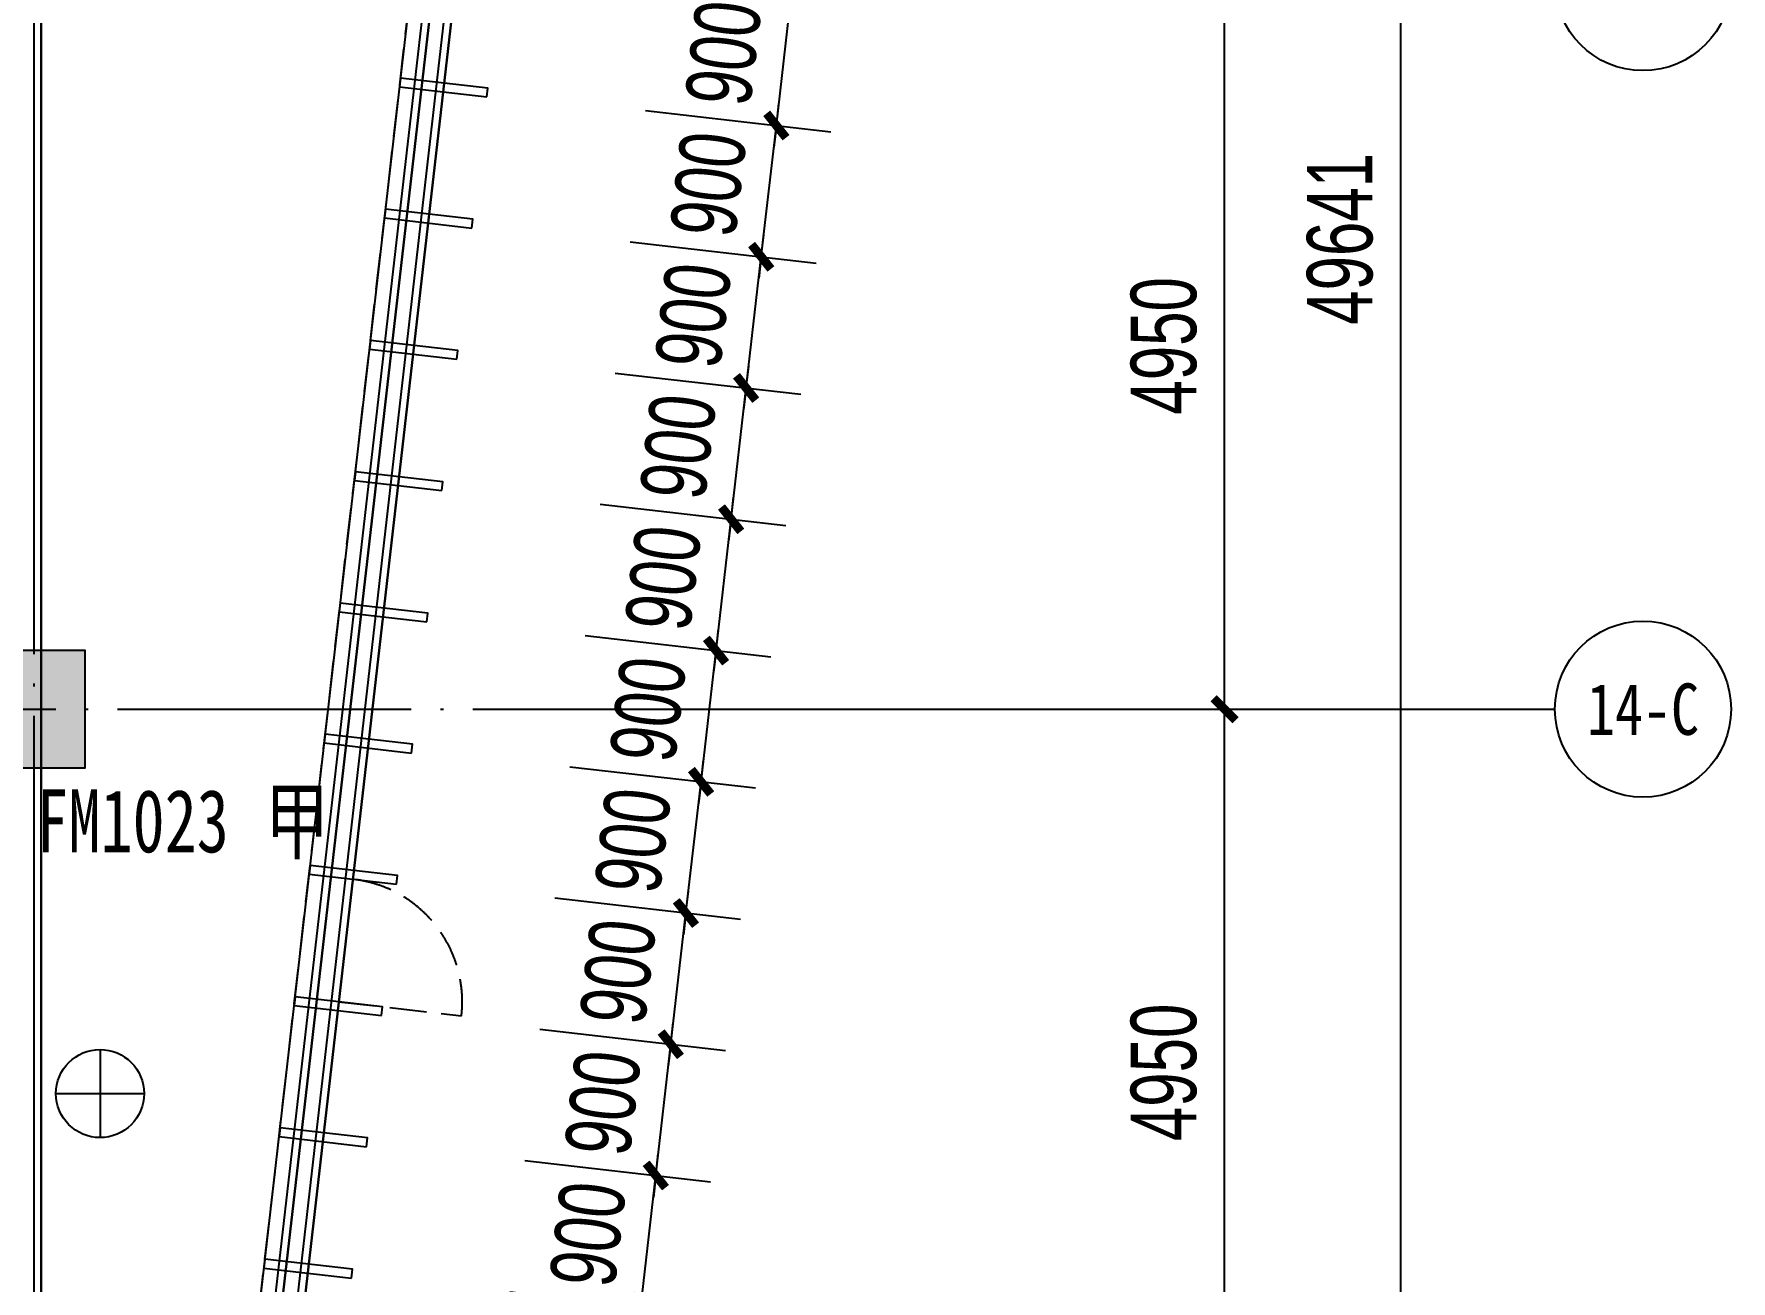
# Model space of a CAD drawing. Extents: x -409435 to 356702, y -107829 to 330904.
# Drawn here: x 115900 to 127460, y 191004 to 199500 of the extents above; entities that cross this region are included whole.
import ezdxf
from ezdxf.enums import TextEntityAlignment as Align
from ezdxf.xclip import XClip

# ---------------------------------------------------------------- set-up
doc = ezdxf.new("R2010")
doc.units = 0
doc.header["$LTSCALE"] = 1000
doc.header["$MEASUREMENT"] = 0
doc.header["$XCLIPFRAME"] = 0
for name, pattern in [('104-14# 核心筒$0$DOTE', [2.42, 2, -0.2, 0.02, -0.2]), ('14#楼幕墙$0$DASH', [0.35, 0.25, -0.1]), ('X-104 14#平面$0$$0$DASH', [0.35, 0.25, -0.1])]:
    doc.linetypes.add(name, pattern=pattern)
for name, color, linetype in [('01-标注_尺寸', 124, 'Continuous'), ('104-14# 核心筒$0$01-标注_轴线坐标', 132, 'Continuous'), ('104-14# 核心筒$0$A-C_玻璃幕墙', 140, 'Continuous'), ('104-14# 核心筒$0$A_AXIS-轴线', 36, '104-14# 核心筒$0$DOTE'), ('104-14# 核心筒$0$A_STR-砌块墙', 121, 'Continuous'), ('104-14# 核心筒$0$A_STR-砼柱', 51, 'Continuous'), ('104-14# 核心筒$0$AXIS_TEXT', 7, 'Continuous'), ('14#楼幕墙$0$A-C_玻璃幕墙', 140, 'Continuous'), ('14#楼幕墙$0$A-C_窗', 140, 'Continuous'), ('AXIS_TEXT', 7, 'Continuous'), ('PUB_HATCH', 8, 'Continuous'), ('X-104 14#平面$0$A-C_玻璃幕墙', 140, 'Continuous'), ('X-104 14#平面$0$A-TECH_结构', 21, 'Continuous'), ('X-104 14#平面$0$DOOR_FIRE_TEXT', 7, 'Continuous')]:
    doc.layers.add(name, color=color, linetype=linetype)
doc.layers.add('X-104 14#平面$0$000套内', color=226, linetype='Continuous', lineweight=30, plot=False)
doc.styles.add('104-14# 核心筒$0$_TCH_AXIS', font='STXIHEI_0.TTF', dxfattribs={"width": 0.8})
doc.styles.add('104-14# 核心筒$0$_TCH_DIM_T3', font='ros.shx', dxfattribs={"width": 0.705882, "bigfont": 'jd.shx'})
doc.styles.add('_TCH_DIM_T3', font='ros.shx', dxfattribs={"width": 0.705882, "bigfont": 'jd.shx'})
doc.styles.add('COMPLEX', font='COMPLEX')
doc.styles.add('X-104 14#平面$0$_TCH_WINDOW', font='STXIHEI_0.TTF', dxfattribs={"width": 0.75, "height": 3.5})
doc.dimstyles.new('104-14# 核心筒$0$_TCH_ARCH&&150', dxfattribs={"dimtxt": 446.25, "dimasz": 150, "dimexe": 375, "dimexo": 450, "dimgap": 189.375, "dimtad": 1, "dimdec": 0, "dimzin": 0, "dimdsep": 46, "dimtxsty": '104-14# 核心筒$0$_TCH_DIM_T3', "dimblk": '104-14# 核心筒$0$_ArchTick', "dimcen": 0.09, "dimclrt": 7, "dimazin": 2, "dimtfac": 1, "dimtdec": 0, "dimtix": 1, "dimtmove": 2, "dimatfit": 3, "dimfxl": 0, "dimtolj": 1, "dimtzin": 0, "dimarcsym": 0})
doc.dimstyles.new('_TCH_ARCH&&150', dxfattribs={"dimtxt": 446.25, "dimasz": 150, "dimexe": 375, "dimexo": 450, "dimgap": 189.375, "dimtad": 1, "dimdec": 0, "dimzin": 0, "dimdsep": 46, "dimtxsty": '_TCH_DIM_T3', "dimblk": 'ARCHTICK', "dimcen": 0.09, "dimclrt": 7, "dimazin": 2, "dimtfac": 1, "dimtdec": 0, "dimtix": 1, "dimtmove": 2, "dimatfit": 3, "dimfxl": 0, "dimtolj": 1, "dimtzin": 0, "dimarcsym": 0})

# ---------------------------------------------------------------- blocks, each defined once
blk = doc.blocks.new('14#楼幕墙$0$A$C103B1A8E')
blk.add_lwpolyline([(0, 0), (60, 0), (60, 600), (0, 600)], close=True)
blk = doc.blocks.new('14#楼幕墙$0$A$C140B3602')
at = {"rotation": 82.45189736510383}
for p in [(102008, 18086), (101890, 17194), (101772, 16302), (101654, 15410), (101536, 14517), (101417, 13625), (101299, 12733), (101181, 11841), (101063, 10949), (100944, 10056)]:
    blk.add_blockref('14#楼幕墙$0$A$C103B1A8E', p, dxfattribs=at)
blk = doc.blocks.new('14#楼幕墙$0$A$C2CD63A88')
at = {"linetype": '14#楼幕墙$0$DASH'}
blk.add_lwpolyline([(0, 670), (0, -170)], dxfattribs=at)
blk.add_arc((0, 670), 840, 270, 0, dxfattribs=at)
blk = doc.blocks.new('14#楼幕墙')
at = {"layer": '14#楼幕墙$0$A-C_玻璃幕墙'}
for p, q in [((117563, 189300), (120742, 216995)), ((117508, 189261), (120687, 216958)), ((117234, 189066), (120415, 216774)), ((117344, 189144), (120524, 216848))]:
    blk.add_line(p, q, dxfattribs=at)
blk.add_lwpolyline([(120742, 216995), (99427, 222925), (92266, 197155), (62308, 195791), (62738, 196820), (22065, 195795), (17309, 179208), (53491, 179840), (52927, 177185), (83500, 178466), (82418, 175654), (109062, 173768), (119297, 188914), (117563, 189300)], close=True, dxfattribs=at)
at = {"layer": '14#楼幕墙$0$A-C_玻璃幕墙', "rotation": 1.000000000000248}
blk.add_blockref('14#楼幕墙$0$A$C140B3602', (17309, 179208), dxfattribs=at)
at = {"layer": '14#楼幕墙$0$A-C_窗', "rotation": 83.45189736509042}
blk.add_blockref('14#楼幕墙$0$A$C2CD63A88', (118643, 192830), dxfattribs=at)
blk = doc.blocks.new('_FZH')
blk.add_lwpolyline([(-0.5, -0.5), (0.5, -0.5), (0.5, 0.5), (-0.5, 0.5)], close=True)
at = {"layer": 'PUB_HATCH'}
blk.add_solid([(-0.5, -0.5), (0.5, -0.5), (-0.5, 0.5), (0.5, 0.5)], dxfattribs=at)
blk = doc.blocks.new('_AXISO')
blk.add_circle((0, 0), 0.5)
at = {"layer": 'AXIS_TEXT', "style": 'COMPLEX', "width": 1.041667}
blk.add_attdef('A', text='', height=0.56, dxfattribs=at).set_placement((-0.25, -0.28), (0.25, -0.28), align=Align.FIT)
blk = doc.blocks.new('104-14# 核心筒$0$_ArchTick')
at = {"color": 0, "linetype": 'ByBlock', "const_width": 0.4}
blk.add_lwpolyline([(-0.5, -0.5), (0.5, 0.5)], dxfattribs=at)
blk = doc.blocks.new('*D2811')
at = {"layer": '104-14# 核心筒$0$01-标注_轴线坐标', "color": 0, "lineweight": -2, "transparency": 16777216}
for p, q in [((120710, 194900), (124385, 194900)), ((124010, 189950), (124010, 194900)), ((120710, 189950), (124385, 189950))]:
    blk.add_line(p, q, dxfattribs=at)
at = {"layer": 'Defpoints', "color": 0, "transparency": 16777216}
for p in [(120260, 194900), (124010, 194900), (120260, 189950)]:
    blk.add_point(p, dxfattribs=at)
at = {"layer": '104-14# 核心筒$0$01-标注_轴线坐标', "color": 0, "lineweight": -2, "transparency": 16777216, "xscale": 150, "yscale": 150, "zscale": 150}
for p, rotation in [((124010, 194900), 90), ((124010, 189950), 270)]:
    blk.add_blockref('104-14# 核心筒$0$_ArchTick', p, dxfattribs=dict(at, rotation=rotation))
at = {"layer": '104-14# 核心筒$0$01-标注_轴线坐标', "color": 7, "transparency": 16777216, "insert": (123597, 192425), "char_height": 446.2, "attachment_point": 5, "rotation": 90, "style": '104-14# 核心筒$0$_TCH_DIM_T3'}
blk.add_mtext('\\A1;4950', dxfattribs=at)
blk = doc.blocks.new('*D2812')
at = {"layer": '104-14# 核心筒$0$01-标注_轴线坐标', "color": 0, "lineweight": -2, "transparency": 16777216}
for p, q in [((120710, 199850), (124385, 199850)), ((124010, 194900), (124010, 199850)), ((120710, 194900), (124385, 194900))]:
    blk.add_line(p, q, dxfattribs=at)
at = {"layer": 'Defpoints', "color": 0, "transparency": 16777216}
for p in [(120260, 199850), (124010, 199850), (120260, 194900)]:
    blk.add_point(p, dxfattribs=at)
at = {"layer": '104-14# 核心筒$0$01-标注_轴线坐标', "color": 0, "lineweight": -2, "transparency": 16777216, "xscale": 150, "yscale": 150, "zscale": 150}
for p, rotation in [((124010, 199850), 90), ((124010, 194900), 270)]:
    blk.add_blockref('104-14# 核心筒$0$_ArchTick', p, dxfattribs=dict(at, rotation=rotation))
at = {"layer": '104-14# 核心筒$0$01-标注_轴线坐标', "color": 7, "transparency": 16777216, "insert": (123597, 197375), "char_height": 446.2, "attachment_point": 5, "rotation": 90, "style": '104-14# 核心筒$0$_TCH_DIM_T3'}
blk.add_mtext('\\A1;4950', dxfattribs=at)
blk = doc.blocks.new('*D2875')
at = {"layer": '104-14# 核心筒$0$01-标注_轴线坐标', "color": 0, "lineweight": -2, "transparency": 16777216}
for p, q in [((120710, 222925), (125585, 222925)), ((125210, 173284), (125210, 222925)), ((120710, 173284), (125585, 173284))]:
    blk.add_line(p, q, dxfattribs=at)
at = {"layer": 'Defpoints', "color": 0, "transparency": 16777216}
for p in [(120260, 222925), (125210, 222925), (120260, 173284)]:
    blk.add_point(p, dxfattribs=at)
at = {"layer": '104-14# 核心筒$0$01-标注_轴线坐标', "color": 0, "lineweight": -2, "transparency": 16777216, "xscale": 150, "yscale": 150, "zscale": 150}
for p, rotation in [((125210, 222925), 90), ((125210, 173284), 270)]:
    blk.add_blockref('104-14# 核心筒$0$_ArchTick', p, dxfattribs=dict(at, rotation=rotation))
at = {"layer": '104-14# 核心筒$0$01-标注_轴线坐标', "color": 7, "transparency": 16777216, "insert": (124797, 198104), "char_height": 446.2, "attachment_point": 5, "rotation": 90, "style": '104-14# 核心筒$0$_TCH_DIM_T3'}
blk.add_mtext('\\A1;49641', dxfattribs=at)
blk = doc.blocks.new('X-104 14#平面$0$rqg')
at = {"color": 3}
for p, q in [((0, 300), (0, -300)), ((-300, 0), (300, 0))]:
    blk.add_line(p, q, dxfattribs=at)
blk.add_circle((0, 0), 300, dxfattribs=at)
blk = doc.blocks.new('_ArchTick')
at = {"color": 0, "linetype": 'ByBlock', "const_width": 0.4}
blk.add_lwpolyline([(-0.5, -0.5), (0.5, 0.5)], dxfattribs=at)
blk = doc.blocks.new('*D1668')
at = {"layer": '01-标注_尺寸', "color": 0, "lineweight": -2, "transparency": 16777216}
for p, q in [((119243, 191825), (120508, 191680)), ((120136, 191723), (120153, 191872)), ((120033, 190829), (120136, 191723)), ((119141, 190931), (120406, 190786)), ((120033, 190829), (120016, 190680))]:
    blk.add_line(p, q, dxfattribs=at)
at = {"layer": 'Defpoints', "color": 0, "transparency": 16777216}
for p in [(118796, 191877), (120136, 191723), (118694, 190982)]:
    blk.add_point(p, dxfattribs=at)
at = {"layer": '01-标注_尺寸', "color": 0, "lineweight": -2, "transparency": 16777216, "xscale": 150, "yscale": 150, "zscale": 150}
for p, rotation in [((120136, 191723), 263.4518973646267), ((120033, 190829), 83.4518973646267)]:
    blk.add_blockref('_ArchTick', p, dxfattribs=dict(at, rotation=rotation))
at = {"layer": '01-标注_尺寸', "color": 7, "transparency": 16777216, "insert": (119675, 191323), "char_height": 446.2, "attachment_point": 5, "rotation": 83.4519, "style": '_TCH_DIM_T3'}
blk.add_mtext('\\A1;900', dxfattribs=at)
blk = doc.blocks.new('*D1669')
at = {"layer": '01-标注_尺寸', "color": 0, "lineweight": -2, "transparency": 16777216}
for p, q in [((119346, 192719), (120611, 192574)), ((120238, 192617), (120255, 192766)), ((120136, 191723), (120238, 192617)), ((119243, 191825), (120508, 191680)), ((120136, 191723), (120119, 191574))]:
    blk.add_line(p, q, dxfattribs=at)
at = {"layer": 'Defpoints', "color": 0, "transparency": 16777216}
for p in [(118899, 192771), (120238, 192617), (118796, 191877)]:
    blk.add_point(p, dxfattribs=at)
at = {"layer": '01-标注_尺寸', "color": 0, "lineweight": -2, "transparency": 16777216, "xscale": 150, "yscale": 150, "zscale": 150}
for p, rotation in [((120238, 192617), 263.4518973646263), ((120136, 191723), 83.4518973646263)]:
    blk.add_blockref('_ArchTick', p, dxfattribs=dict(at, rotation=rotation))
at = {"layer": '01-标注_尺寸', "color": 7, "transparency": 16777216, "insert": (119777, 192217), "char_height": 446.2, "attachment_point": 5, "rotation": 83.4519, "style": '_TCH_DIM_T3'}
blk.add_mtext('\\A1;900', dxfattribs=at)
blk = doc.blocks.new('*D1670')
at = {"layer": '01-标注_尺寸', "color": 0, "lineweight": -2, "transparency": 16777216}
for p, q in [((120341, 193511), (120358, 193660)), ((119449, 193614), (120713, 193468)), ((120238, 192617), (120341, 193511)), ((119346, 192719), (120611, 192574)), ((120238, 192617), (120221, 192468))]:
    blk.add_line(p, q, dxfattribs=at)
at = {"layer": 'Defpoints', "color": 0, "transparency": 16777216}
for p in [(119002, 193665), (120341, 193511), (118899, 192771)]:
    blk.add_point(p, dxfattribs=at)
at = {"layer": '01-标注_尺寸', "color": 0, "lineweight": -2, "transparency": 16777216, "xscale": 150, "yscale": 150, "zscale": 150}
for p, rotation in [((120341, 193511), 263.4518973646269), ((120238, 192617), 83.45189736462677)]:
    blk.add_blockref('_ArchTick', p, dxfattribs=dict(at, rotation=rotation))
at = {"layer": '01-标注_尺寸', "color": 7, "transparency": 16777216, "insert": (119880, 193111), "char_height": 446.2, "attachment_point": 5, "rotation": 83.4519, "style": '_TCH_DIM_T3'}
blk.add_mtext('\\A1;900', dxfattribs=at)
blk = doc.blocks.new('*D1671')
at = {"layer": '01-标注_尺寸', "color": 0, "lineweight": -2, "transparency": 16777216}
for p, q in [((120444, 194405), (120461, 194554)), ((119551, 194508), (120816, 194363)), ((120341, 193511), (120444, 194405)), ((119449, 193614), (120713, 193468)), ((120341, 193511), (120324, 193362))]:
    blk.add_line(p, q, dxfattribs=at)
at = {"layer": 'Defpoints', "color": 0, "transparency": 16777216}
for p in [(119104, 194559), (120444, 194405), (119002, 193665)]:
    blk.add_point(p, dxfattribs=at)
at = {"layer": '01-标注_尺寸', "color": 0, "lineweight": -2, "transparency": 16777216, "xscale": 150, "yscale": 150, "zscale": 150}
for p, rotation in [((120444, 194405), 263.4518973646269), ((120341, 193511), 83.45189736462696)]:
    blk.add_blockref('_ArchTick', p, dxfattribs=dict(at, rotation=rotation))
at = {"layer": '01-标注_尺寸', "color": 7, "transparency": 16777216, "insert": (119982, 194005), "char_height": 446.2, "attachment_point": 5, "rotation": 83.4519, "style": '_TCH_DIM_T3'}
blk.add_mtext('\\A1;900', dxfattribs=at)
blk = doc.blocks.new('*D1672')
at = {"layer": '01-标注_尺寸', "color": 0, "lineweight": -2, "transparency": 16777216}
for p, q in [((119654, 195402), (120919, 195257)), ((120546, 195299), (120563, 195448)), ((120444, 194405), (120546, 195299)), ((119551, 194508), (120816, 194363)), ((120444, 194405), (120426, 194256))]:
    blk.add_line(p, q, dxfattribs=at)
at = {"layer": 'Defpoints', "color": 0, "transparency": 16777216}
for p in [(119207, 195453), (120546, 195299), (119104, 194559)]:
    blk.add_point(p, dxfattribs=at)
at = {"layer": '01-标注_尺寸', "color": 0, "lineweight": -2, "transparency": 16777216, "xscale": 150, "yscale": 150, "zscale": 150}
for p, rotation in [((120546, 195299), 263.4518973646258), ((120444, 194405), 83.45189736462584)]:
    blk.add_blockref('_ArchTick', p, dxfattribs=dict(at, rotation=rotation))
at = {"layer": '01-标注_尺寸', "color": 7, "transparency": 16777216, "insert": (120085, 194899), "char_height": 446.2, "attachment_point": 5, "rotation": 83.4519, "style": '_TCH_DIM_T3'}
blk.add_mtext('\\A1;900', dxfattribs=at)
blk = doc.blocks.new('*D1673')
at = {"layer": '01-标注_尺寸', "color": 0, "lineweight": -2, "transparency": 16777216}
for p, q in [((119757, 196296), (121021, 196151)), ((120649, 196194), (120666, 196343)), ((120546, 195299), (120649, 196194)), ((119654, 195402), (120919, 195257)), ((120546, 195299), (120529, 195150))]:
    blk.add_line(p, q, dxfattribs=at)
at = {"layer": 'Defpoints', "color": 0, "transparency": 16777216}
for p in [(119310, 196347), (120649, 196194), (119207, 195453)]:
    blk.add_point(p, dxfattribs=at)
at = {"layer": '01-标注_尺寸', "color": 0, "lineweight": -2, "transparency": 16777216, "xscale": 150, "yscale": 150, "zscale": 150}
for p, rotation in [((120649, 196194), 263.4518973646267), ((120546, 195299), 83.4518973646267)]:
    blk.add_blockref('_ArchTick', p, dxfattribs=dict(at, rotation=rotation))
at = {"layer": '01-标注_尺寸', "color": 7, "transparency": 16777216, "insert": (120188, 195794), "char_height": 446.2, "attachment_point": 5, "rotation": 83.4519, "style": '_TCH_DIM_T3'}
blk.add_mtext('\\A1;900', dxfattribs=at)
blk = doc.blocks.new('*D1674')
at = {"layer": '01-标注_尺寸', "color": 0, "lineweight": -2, "transparency": 16777216}
for p, q in [((120751, 197088), (120769, 197237)), ((119859, 197190), (121124, 197045)), ((120649, 196194), (120751, 197088)), ((119757, 196296), (121021, 196151)), ((120649, 196194), (120632, 196045))]:
    blk.add_line(p, q, dxfattribs=at)
at = {"layer": 'Defpoints', "color": 0, "transparency": 16777216}
for p in [(119412, 197241), (120751, 197088), (119310, 196347)]:
    blk.add_point(p, dxfattribs=at)
at = {"layer": '01-标注_尺寸', "color": 0, "lineweight": -2, "transparency": 16777216, "xscale": 150, "yscale": 150, "zscale": 150}
for p, rotation in [((120751, 197088), 263.4518973646269), ((120649, 196194), 83.45189736462677)]:
    blk.add_blockref('_ArchTick', p, dxfattribs=dict(at, rotation=rotation))
at = {"layer": '01-标注_尺寸', "color": 7, "transparency": 16777216, "insert": (120290, 196688), "char_height": 446.2, "attachment_point": 5, "rotation": 83.4519, "style": '_TCH_DIM_T3'}
blk.add_mtext('\\A1;900', dxfattribs=at)
blk = doc.blocks.new('*D1675')
at = {"layer": '01-标注_尺寸', "color": 0, "lineweight": -2, "transparency": 16777216}
for p, q in [((119962, 198084), (121227, 197939)), ((120854, 197982), (120871, 198131)), ((120751, 197088), (120854, 197982)), ((119859, 197190), (121124, 197045)), ((120751, 197088), (120734, 196939))]:
    blk.add_line(p, q, dxfattribs=at)
at = {"layer": 'Defpoints', "color": 0, "transparency": 16777216}
for p in [(119515, 198136), (120854, 197982), (119412, 197241)]:
    blk.add_point(p, dxfattribs=at)
at = {"layer": '01-标注_尺寸', "color": 0, "lineweight": -2, "transparency": 16777216, "xscale": 150, "yscale": 150, "zscale": 150}
for p, rotation in [((120854, 197982), 263.4518973646269), ((120751, 197088), 83.45189736462687)]:
    blk.add_blockref('_ArchTick', p, dxfattribs=dict(at, rotation=rotation))
at = {"layer": '01-标注_尺寸', "color": 7, "transparency": 16777216, "insert": (120393, 197582), "char_height": 446.2, "attachment_point": 5, "rotation": 83.4519, "style": '_TCH_DIM_T3'}
blk.add_mtext('\\A1;900', dxfattribs=at)
blk = doc.blocks.new('*D1676')
at = {"layer": '01-标注_尺寸', "color": 0, "lineweight": -2, "transparency": 16777216}
for p, q in [((120065, 198978), (121329, 198833)), ((120957, 198876), (120974, 199025)), ((120854, 197982), (120957, 198876)), ((119962, 198084), (121227, 197939)), ((120854, 197982), (120837, 197833))]:
    blk.add_line(p, q, dxfattribs=at)
at = {"layer": 'Defpoints', "color": 0, "transparency": 16777216}
for p in [(119617, 199030), (120957, 198876), (119515, 198136)]:
    blk.add_point(p, dxfattribs=at)
at = {"layer": '01-标注_尺寸', "color": 0, "lineweight": -2, "transparency": 16777216, "xscale": 150, "yscale": 150, "zscale": 150}
for p, rotation in [((120957, 198876), 263.4518973646271), ((120854, 197982), 83.4518973646271)]:
    blk.add_blockref('_ArchTick', p, dxfattribs=dict(at, rotation=rotation))
at = {"layer": '01-标注_尺寸', "color": 7, "transparency": 16777216, "insert": (120496, 198476), "char_height": 446.2, "attachment_point": 5, "rotation": 83.4519, "style": '_TCH_DIM_T3'}
blk.add_mtext('\\A1;900', dxfattribs=at)
blk = doc.blocks.new('*D1677')
at = {"layer": '01-标注_尺寸', "color": 0, "lineweight": -2, "transparency": 16777216}
for p, q in [((120167, 199872), (121432, 199727)), ((121059, 199770), (121076, 199919)), ((120957, 198876), (121059, 199770)), ((120065, 198978), (121329, 198833)), ((120957, 198876), (120940, 198727))]:
    blk.add_line(p, q, dxfattribs=at)
at = {"layer": 'Defpoints', "color": 0, "transparency": 16777216}
for p in [(119720, 199924), (121059, 199770), (119617, 199030)]:
    blk.add_point(p, dxfattribs=at)
at = {"layer": '01-标注_尺寸', "color": 0, "lineweight": -2, "transparency": 16777216, "xscale": 150, "yscale": 150, "zscale": 150}
for p, rotation in [((121059, 199770), 263.4518973646261), ((120957, 198876), 83.45189736462615)]:
    blk.add_blockref('_ArchTick', p, dxfattribs=dict(at, rotation=rotation))
at = {"layer": '01-标注_尺寸', "color": 7, "transparency": 16777216, "insert": (120598, 199370), "char_height": 446.2, "attachment_point": 5, "rotation": 83.4519, "style": '_TCH_DIM_T3'}
blk.add_mtext('\\A1;900', dxfattribs=at)
blk = doc.blocks.new('104-14# 核心筒')
at = {"layer": '104-14# 核心筒$0$01-标注_轴线坐标'}
blk.add_line((120259.9, 194900), (126259.9, 194900), dxfattribs=at)
at = {"layer": '104-14# 核心筒$0$A-C_玻璃幕墙'}
blk.add_lwpolyline([(82417.6, 175653.6), (83499.8, 178465.9), (52926.6, 177184.7), (53491, 179839.8), (17309.3, 179208.2), (22065.4, 195794.6), (62738.3, 196820), (62307.5, 195791.2), (92265.6, 197155.1), (99426.9, 222925), (120741.8, 216994.6), (117562.9, 189300.5), (119297.3, 188914.5), (109062.3, 173767.9), (82417.6, 175653.6)], dxfattribs=at)
at = {"layer": '104-14# 核心筒$0$A_AXIS-轴线'}
for p, q in [((115900, 228733.6), (115900, 169654.9)), ((-9370.1, 194900), (120259.9, 194900))]:
    blk.add_line(p, q, dxfattribs=at)
at = {"layer": '104-14# 核心筒$0$A_STR-砌块墙'}
for p, q in [((115900, 199500), (115900, 195300)), ((115950, 195200), (115950, 195200)), ((115950, 194900), (115950, 194900)), ((115950, 194600), (115950, 194600)), ((115900, 194500), (115900, 190300))]:
    blk.add_line(p, q, dxfattribs=at)
at = {"layer": '104-14# 核心筒$0$01-标注_轴线坐标'}
ref = blk.add_blockref('_AXISO', (126859.9, 199850), dxfattribs=dict(at, xscale=1200, yscale=1200, zscale=1200))
ref.add_attrib('A', '1/14-C', dxfattribs={"layer": '104-14# 核心筒$0$AXIS_TEXT', "height": 272.08, "style": '104-14# 核心筒$0$_TCH_AXIS', "width": 0.840739}).set_placement((126462.6, 199714), (127257.3, 199714), align=Align.FIT)
ref = blk.add_blockref('_AXISO', (126859.9, 194900), dxfattribs=dict(at, xscale=1200, yscale=1200, zscale=1200))
ref.add_attrib('A', '14-C', dxfattribs={"layer": '104-14# 核心筒$0$AXIS_TEXT', "height": 350.32, "style": '104-14# 核心筒$0$_TCH_AXIS', "width": 0.90321}).set_placement((126478.2, 194724.8), (127241.7, 194724.8), align=Align.FIT)
at = {"layer": '104-14# 核心筒$0$A_STR-砼柱', "xscale": 700, "yscale": 800, "zscale": 800}
blk.add_blockref('_FZH', (115900, 194900), dxfattribs=at)
at = {"layer": '104-14# 核心筒$0$01-标注_轴线坐标'}
for p1, p2, distance, picture, middle in [((120259.9, 173283.6), (120259.9, 222925), -4950, '*D2875', (124797.4, 198104.3)), ((120259.9, 194900), (120259.9, 199850), -3750, '*D2812', (123597.4, 197375)), ((120259.9, 189950), (120259.9, 194900), -3750, '*D2811', (123597.4, 192425))]:
    dim = blk.add_aligned_dim(p1=p1, p2=p2, distance=distance, dimstyle='104-14# 核心筒$0$_TCH_ARCH&&150', dxfattribs=at)
    dim.commit()
    dim.dimension.update_dxf_attribs({"geometry": picture, "text_midpoint": middle})
blk = doc.blocks.new('X-104 14#平面')
at = {"layer": 'X-104 14#平面$0$000套内'}
blk.add_lwpolyline([(115950, 189400), (115950, 189200), (117249.4, 189200), (117398.5, 189183.4), (120578.2, 216884.4), (99531.2, 222740.3), (92350, 196898.5), (92350, 194099.9), (95650, 194099.9), (95650, 199600), (104650, 199600), (104650, 200600), (107550, 200600), (107550, 201000), (115950, 201000)], close=True, dxfattribs=at)
at = {"layer": 'X-104 14#平面$0$A-C_玻璃幕墙'}
blk.add_lwpolyline([(82417.6, 175653.6), (83499.8, 178465.9), (52926.6, 177184.7), (53491, 179839.8), (17309.3, 179208.2), (22065.4, 195794.6), (62738.3, 196820), (62307.5, 195791.2), (92265.6, 197155.1), (99426.9, 222925), (120741.8, 216994.6), (117562.9, 189300.5), (119297.3, 188914.5), (109062.3, 173767.9), (82417.6, 175653.6)], dxfattribs=at)
at = {"layer": 'X-104 14#平面$0$A-TECH_结构', "linetype": 'X-104 14#平面$0$$0$DASH'}
blk.add_lwpolyline([(108910.7, 174079.4), (118802, 188717.3), (117234.1, 189066.3), (120414.6, 216774.3), (99635.6, 222555.6), (95312.9, 207000.2), (89162.1, 208711.5), (77269.5, 199400), (8635.1, 199400), (5919.8, 186625.4), (-2502.5, 188415.7), (-5635.8, 173674.9), (40532.1, 175690.6), (40199.6, 173602.3), (83848.5, 175853.1)], close=True, dxfattribs=at)
ref = blk.add_blockref('104-14# 核心筒', (0, 0))
XClip(ref).set_block_clipping_path([(-38664.3623821461, -25500), (139216.5485069363, 330900)])
blk.add_blockref('14#楼幕墙', (0, 0))
at = {"layer": 'Defpoints'}
blk.add_blockref('X-104 14#平面$0$rqg', (116350.1, 192281), dxfattribs=at)
at = {"layer": 'X-104 14#平面$0$DOOR_FIRE_TEXT', "style": 'X-104 14#平面$0$_TCH_WINDOW', "width": 0.75}
for s, height, p in [('FM1023', 428.14, (115916.6, 193924.5)), ('甲', 428.1, (117472.6, 193924.5))]:
    blk.add_text(s, height=height, dxfattribs=at).set_placement(p)

msp = doc.modelspace()

# ---------------------------------------------------------------- block references
msp.add_blockref('X-104 14#平面', (0, 0))

# ---------------------------------------------------------------- dimensions: what is measured, and where the dimension line sits
at = {"layer": '01-标注_尺寸'}
for p1, p2, picture, middle in [((119617.5, 199029.7), (119720.1, 199923.8), '*D1677', (120598.3, 199370)), ((119514.8, 198135.5), (119617.5, 199029.7), '*D1676', (120495.6, 198475.9)), ((119412.2, 197241.4), (119514.8, 198135.5), '*D1675', (120393, 197581.8)), ((119309.6, 196347.3), (119412.2, 197241.4), '*D1674', (120290.4, 196687.6)), ((119206.9, 195453.1), (119309.6, 196347.3), '*D1673', (120187.7, 195793.5)), ((119104.3, 194559), (119206.9, 195453.1), '*D1672', (120085.1, 194899.4)), ((119001.7, 193664.9), (119104.3, 194559), '*D1671', (119982.5, 194005.3)), ((118899, 192770.8), (119001.7, 193664.9), '*D1670', (119879.8, 193111.1)), ((118796.4, 191876.6), (118899, 192770.8), '*D1669', (119777.2, 192217)), ((118693.8, 190982.5), (118796.4, 191876.6), '*D1668', (119674.5, 191322.9))]:
    dim = msp.add_aligned_dim(p1=p1, p2=p2, distance=-1348.1, dimstyle='_TCH_ARCH&&150', dxfattribs=at)
    dim.commit()
    dim.dimension.update_dxf_attribs({"geometry": picture, "text_midpoint": middle})

doc.saveas('drawing.dxf')
